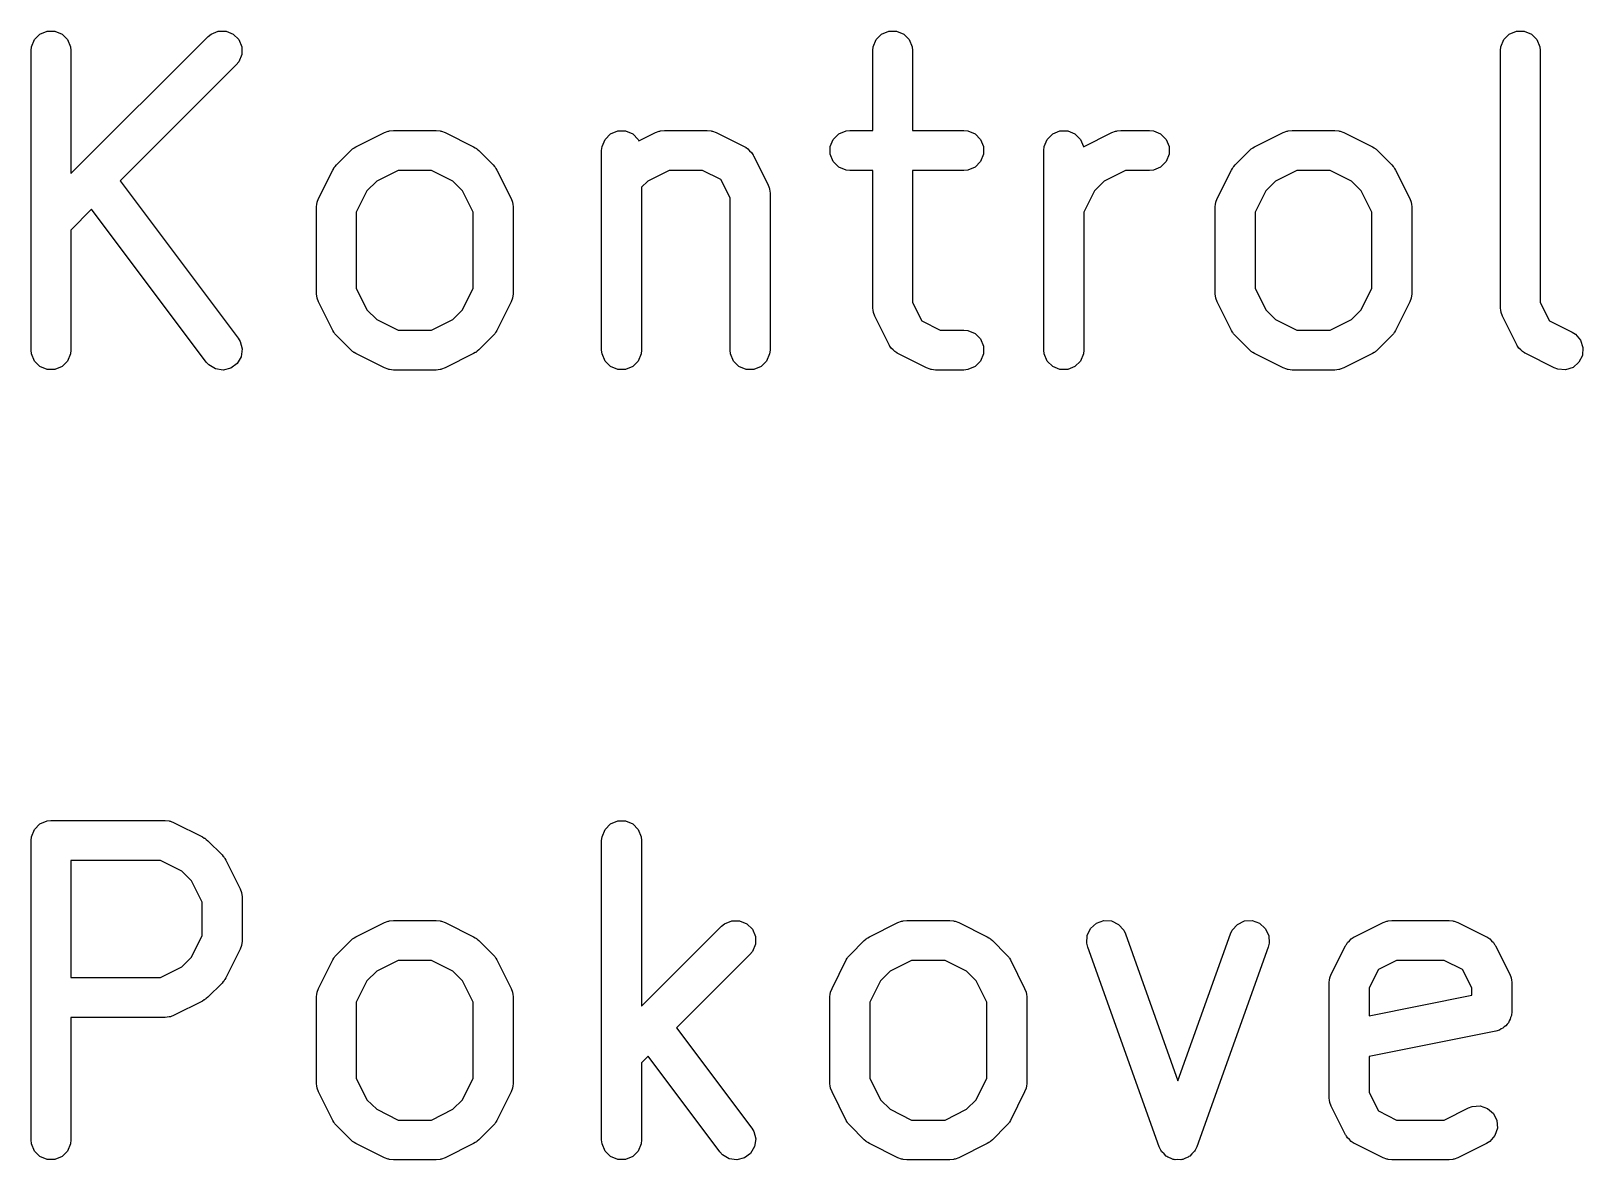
# Model space of a CAD drawing. Header units: inches. Extents: x -2.6 to 7.6, y 0.3 to 5.2.
# Drawn here: x 5.9762 to 6.2822, y 4.293 to 4.5157 of the extents above; entities that cross this region are included whole.
import ezdxf

# ---------------------------------------------------------------- set-up
doc = ezdxf.new("R2010")
doc.units = ezdxf.units.IN
doc.header["$MEASUREMENT"] = 0
doc.layers.add('BLACK', color=250, linetype='CONTINUOUS')

msp = doc.modelspace()

# ---------------------------------------------------------------- linework, layer by layer
at = {"layer": 'BLACK', "linetype": 'CONTINUOUS'}
for p, q in [((5.97798, 4.51508), (5.9794, 4.51567)), ((5.9794, 4.51567), (5.98093, 4.51567)), ((5.98093, 4.51567), (5.98235, 4.51508)), ((6.01172, 4.51508), (6.01314, 4.51567)), ((6.01314, 4.51567), (6.01468, 4.51567)), ((6.01468, 4.51567), (6.0161, 4.51508)), ((6.14389, 4.51508), (6.14531, 4.51567)), ((6.14531, 4.51567), (6.14685, 4.51567)), ((6.14685, 4.51567), (6.14827, 4.51508)), ((6.26763, 4.51508), (6.26905, 4.51567)), ((6.26905, 4.51567), (6.27058, 4.51567)), ((6.27058, 4.51567), (6.272, 4.51508)), ((5.97623, 4.51181), (5.9763, 4.51258)), ((5.9763, 4.51258), (5.97689, 4.514)), ((5.97689, 4.514), (5.97798, 4.51508)), ((5.98235, 4.51508), (5.98344, 4.514)), ((5.98344, 4.514), (5.98402, 4.51258)), ((5.98402, 4.51258), (5.9841, 4.51181)), ((5.9841, 4.48757), (6.01112, 4.51459)), ((6.01112, 4.51459), (6.01172, 4.51508)), ((6.0161, 4.51508), (6.01718, 4.514)), ((6.01718, 4.514), (6.01777, 4.51258)), ((6.01777, 4.51258), (6.01777, 4.51104)), ((6.14214, 4.51181), (6.14222, 4.51258)), ((6.14222, 4.51258), (6.14281, 4.514)), ((6.14281, 4.514), (6.14389, 4.51508)), ((6.14827, 4.51508), (6.14935, 4.514)), ((6.14935, 4.514), (6.14994, 4.51258)), ((6.14994, 4.51258), (6.15002, 4.51181)), ((6.26588, 4.51181), (6.26595, 4.51258)), ((6.26595, 4.51258), (6.26654, 4.514)), ((6.26654, 4.514), (6.26763, 4.51508)), ((6.272, 4.51508), (6.27309, 4.514)), ((6.27309, 4.514), (6.27368, 4.51258)), ((6.27368, 4.51258), (6.27375, 4.51181)), ((5.97623, 4.45275), (5.97623, 4.51181)), ((5.9841, 4.51181), (5.9841, 4.48757)), ((6.01718, 4.50962), (6.01669, 4.50903)), ((6.01777, 4.51104), (6.01718, 4.50962)), ((6.14214, 4.49606), (6.14214, 4.51181)), ((6.15002, 4.51181), (6.15002, 4.49606)), ((6.26588, 4.46119), (6.26588, 4.51181)), ((6.27375, 4.51181), (6.27375, 4.46212)), ((6.01669, 4.50903), (5.9938, 4.48613)), ((6.04027, 4.49283), (6.04589, 4.49565)), ((6.04589, 4.49565), (6.04661, 4.49592)), ((6.04661, 4.49592), (6.04676, 4.49593)), ((6.04676, 4.49593), (6.04689, 4.49599)), ((6.04689, 4.49599), (6.04765, 4.49606)), ((6.04765, 4.49606), (6.05609, 4.49606)), ((6.05609, 4.49606), (6.05686, 4.49599)), ((6.05686, 4.49599), (6.05699, 4.49593)), ((6.05699, 4.49593), (6.05713, 4.49592)), ((6.05713, 4.49592), (6.05785, 4.49565)), ((6.05785, 4.49565), (6.06348, 4.49283)), ((6.08879, 4.49289), (6.08938, 4.49431)), ((6.08938, 4.49431), (6.09046, 4.4954)), ((6.09046, 4.4954), (6.09188, 4.49599)), ((6.09188, 4.49599), (6.09342, 4.49599)), ((6.09342, 4.49599), (6.09484, 4.4954)), ((6.09484, 4.4954), (6.09592, 4.49431)), ((6.09592, 4.49431), (6.09605, 4.49401)), ((6.09605, 4.49401), (6.09932, 4.49565)), ((6.09932, 4.49565), (6.10005, 4.49592)), ((6.10005, 4.49592), (6.10019, 4.49593)), ((6.10019, 4.49593), (6.10032, 4.49599)), ((6.10032, 4.49599), (6.10109, 4.49606)), ((6.10109, 4.49606), (6.10952, 4.49606)), ((6.10952, 4.49606), (6.11029, 4.49599)), ((6.11029, 4.49599), (6.11042, 4.49593)), ((6.11042, 4.49593), (6.11056, 4.49592)), ((6.11056, 4.49592), (6.11128, 4.49565)), ((6.11128, 4.49565), (6.11691, 4.49283)), ((6.13378, 4.49289), (6.13437, 4.49431)), ((6.13437, 4.49431), (6.13546, 4.4954)), ((6.13546, 4.4954), (6.13688, 4.49599)), ((6.13688, 4.49599), (6.13764, 4.49606)), ((6.13764, 4.49606), (6.14214, 4.49606)), ((6.15002, 4.49606), (6.16014, 4.49606)), ((6.16014, 4.49606), (6.16091, 4.49599)), ((6.16091, 4.49599), (6.16233, 4.4954)), ((6.16233, 4.4954), (6.16341, 4.49431)), ((6.16341, 4.49431), (6.164, 4.49289)), ((6.17596, 4.49289), (6.17655, 4.49431)), ((6.17655, 4.49431), (6.17764, 4.4954)), ((6.17764, 4.4954), (6.17906, 4.49599)), ((6.17906, 4.49599), (6.18059, 4.49599)), ((6.18059, 4.49599), (6.18201, 4.4954)), ((6.18201, 4.4954), (6.1831, 4.49431)), ((6.1831, 4.49431), (6.18369, 4.49289)), ((6.18369, 4.49284), (6.18931, 4.49565)), ((6.18931, 4.49565), (6.19003, 4.49592)), ((6.19003, 4.49592), (6.19018, 4.49593)), ((6.19018, 4.49593), (6.19031, 4.49599)), ((6.19031, 4.49599), (6.19107, 4.49606)), ((6.19107, 4.49606), (6.1967, 4.49606)), ((6.1967, 4.49606), (6.19747, 4.49599)), ((6.19747, 4.49599), (6.19889, 4.4954)), ((6.19889, 4.4954), (6.19997, 4.49431)), ((6.19997, 4.49431), (6.20056, 4.49289)), ((6.21744, 4.49283), (6.22306, 4.49565)), ((6.22306, 4.49565), (6.22378, 4.49592)), ((6.22378, 4.49592), (6.22392, 4.49593)), ((6.22392, 4.49593), (6.22405, 4.49599)), ((6.22405, 4.49599), (6.22482, 4.49606)), ((6.22482, 4.49606), (6.23326, 4.49606)), ((6.23326, 4.49606), (6.23402, 4.49599)), ((6.23402, 4.49599), (6.23416, 4.49593)), ((6.23416, 4.49593), (6.2343, 4.49592)), ((6.2343, 4.49592), (6.23502, 4.49565)), ((6.23502, 4.49565), (6.24064, 4.49283)), ((6.03643, 4.48928), (6.03925, 4.4921)), ((6.03925, 4.4921), (6.03955, 4.49234)), ((6.03955, 4.49234), (6.03962, 4.49242)), ((6.03962, 4.49242), (6.03973, 4.4925)), ((6.03973, 4.4925), (6.03984, 4.49259)), ((6.03984, 4.49259), (6.03994, 4.49263)), ((6.03994, 4.49263), (6.04027, 4.49283)), ((6.06348, 4.49283), (6.06381, 4.49263)), ((6.06381, 4.49263), (6.0639, 4.49259)), ((6.0639, 4.49259), (6.06401, 4.4925)), ((6.06401, 4.4925), (6.06413, 4.49242)), ((6.06413, 4.49242), (6.0642, 4.49234)), ((6.0642, 4.49234), (6.0645, 4.4921)), ((6.0645, 4.4921), (6.06731, 4.48928)), ((6.08871, 4.49212), (6.08879, 4.49289)), ((6.08871, 4.45275), (6.08871, 4.49212)), ((6.11691, 4.49283), (6.11704, 4.49275)), ((6.11704, 4.49275), (6.1171, 4.49273)), ((6.1171, 4.49273), (6.11717, 4.49267)), ((6.11717, 4.49267), (6.11756, 4.49242)), ((6.11756, 4.49242), (6.11788, 4.49205)), ((6.11788, 4.49205), (6.11826, 4.49173)), ((6.11826, 4.49173), (6.1185, 4.49134)), ((6.1185, 4.49134), (6.11857, 4.49126)), ((6.11857, 4.49126), (6.11859, 4.4912)), ((6.11859, 4.4912), (6.11867, 4.49107)), ((6.11867, 4.49107), (6.12148, 4.48545)), ((6.13378, 4.49136), (6.13378, 4.49289)), ((6.13437, 4.48994), (6.13378, 4.49136)), ((6.164, 4.49136), (6.16341, 4.48994)), ((6.164, 4.49289), (6.164, 4.49136)), ((6.17589, 4.49212), (6.17596, 4.49289)), ((6.17589, 4.45275), (6.17589, 4.49212)), ((6.18369, 4.49289), (6.18369, 4.49284)), ((6.20056, 4.49136), (6.19997, 4.48994)), ((6.20056, 4.49289), (6.20056, 4.49136)), ((6.2136, 4.48928), (6.21641, 4.4921)), ((6.21641, 4.4921), (6.21671, 4.49234)), ((6.21671, 4.49234), (6.21678, 4.49242)), ((6.21678, 4.49242), (6.2169, 4.4925)), ((6.2169, 4.4925), (6.21701, 4.49259)), ((6.21701, 4.49259), (6.2171, 4.49263)), ((6.2171, 4.49263), (6.21744, 4.49283)), ((6.24064, 4.49283), (6.24097, 4.49263)), ((6.24097, 4.49263), (6.24107, 4.49259)), ((6.24107, 4.49259), (6.24118, 4.4925)), ((6.24118, 4.4925), (6.24129, 4.49242)), ((6.24129, 4.49242), (6.24136, 4.49234)), ((6.24136, 4.49234), (6.24166, 4.4921)), ((6.24166, 4.4921), (6.24448, 4.48928)), ((6.03288, 4.48264), (6.0357, 4.48826)), ((6.0357, 4.48826), (6.0359, 4.48859)), ((6.0359, 4.48859), (6.03594, 4.48869)), ((6.03594, 4.48869), (6.03603, 4.4888)), ((6.03603, 4.4888), (6.03611, 4.48891)), ((6.03611, 4.48891), (6.03619, 4.48898)), ((6.03619, 4.48898), (6.03643, 4.48928)), ((6.04858, 4.48819), (6.04436, 4.48608)), ((6.05516, 4.48819), (6.04858, 4.48819)), ((6.05938, 4.48608), (6.05516, 4.48819)), ((6.06731, 4.48928), (6.06756, 4.48898)), ((6.06756, 4.48898), (6.06764, 4.48891)), ((6.06764, 4.48891), (6.06771, 4.4888)), ((6.06771, 4.4888), (6.0678, 4.48869)), ((6.0678, 4.48869), (6.06784, 4.48859)), ((6.06784, 4.48859), (6.06805, 4.48826)), ((6.06805, 4.48826), (6.07086, 4.48264)), ((6.10201, 4.48819), (6.09779, 4.48608)), ((6.10859, 4.48819), (6.10201, 4.48819)), ((6.11221, 4.48638), (6.10859, 4.48819)), ((6.13546, 4.48885), (6.13437, 4.48994)), ((6.13688, 4.48826), (6.13546, 4.48885)), ((6.13764, 4.48819), (6.13688, 4.48826)), ((6.14214, 4.48819), (6.13764, 4.48819)), ((6.14214, 4.46119), (6.14214, 4.48819)), ((6.16014, 4.48819), (6.15002, 4.48819)), ((6.15002, 4.48819), (6.15002, 4.46212)), ((6.16091, 4.48826), (6.16014, 4.48819)), ((6.16233, 4.48885), (6.16091, 4.48826)), ((6.16341, 4.48994), (6.16233, 4.48885)), ((6.192, 4.48819), (6.18778, 4.48608)), ((6.1967, 4.48819), (6.192, 4.48819)), ((6.19747, 4.48826), (6.1967, 4.48819)), ((6.19889, 4.48885), (6.19747, 4.48826)), ((6.19997, 4.48994), (6.19889, 4.48885)), ((6.21005, 4.48264), (6.21286, 4.48826)), ((6.21286, 4.48826), (6.21307, 4.48859)), ((6.21307, 4.48859), (6.21311, 4.48869)), ((6.21311, 4.48869), (6.2132, 4.4888)), ((6.2132, 4.4888), (6.21327, 4.48891)), ((6.21327, 4.48891), (6.21335, 4.48898)), ((6.21335, 4.48898), (6.2136, 4.48928)), ((6.22575, 4.48819), (6.22153, 4.48608)), ((6.23233, 4.48819), (6.22575, 4.48819)), ((6.23655, 4.48608), (6.23233, 4.48819)), ((6.24448, 4.48928), (6.24472, 4.48898)), ((6.24472, 4.48898), (6.2448, 4.48891)), ((6.2448, 4.48891), (6.24488, 4.4888)), ((6.24488, 4.4888), (6.24497, 4.48869)), ((6.24497, 4.48869), (6.24501, 4.48859)), ((6.24501, 4.48859), (6.24521, 4.48826)), ((6.24521, 4.48826), (6.24803, 4.48264)), ((5.9938, 4.48613), (6.01706, 4.45512)), ((6.04436, 4.48608), (6.04245, 4.48417)), ((6.06129, 4.48417), (6.05938, 4.48608)), ((6.09779, 4.48608), (6.09659, 4.48487)), ((6.11402, 4.48276), (6.11221, 4.48638)), ((6.12148, 4.48545), (6.12176, 4.48473)), ((6.18778, 4.48608), (6.18587, 4.48417)), ((6.22153, 4.48608), (6.21962, 4.48417)), ((6.23846, 4.48417), (6.23655, 4.48608)), ((6.0326, 4.48178), (6.03261, 4.48192)), ((6.03261, 4.48192), (6.03288, 4.48264)), ((6.04245, 4.48417), (6.04034, 4.47995)), ((6.0634, 4.47995), (6.06129, 4.48417)), ((6.07086, 4.48264), (6.07114, 4.48192)), ((6.07114, 4.48192), (6.07115, 4.48178)), ((6.09659, 4.48487), (6.09659, 4.45275)), ((6.11402, 4.45275), (6.11402, 4.48276)), ((6.12176, 4.48473), (6.12177, 4.48459)), ((6.12177, 4.48459), (6.12182, 4.48446)), ((6.12182, 4.48446), (6.1219, 4.48369)), ((6.1219, 4.48369), (6.1219, 4.45275)), ((6.18587, 4.48417), (6.18376, 4.47995)), ((6.20976, 4.48178), (6.20977, 4.48192)), ((6.20977, 4.48192), (6.21005, 4.48264)), ((6.21962, 4.48417), (6.21751, 4.47995)), ((6.24057, 4.47995), (6.23846, 4.48417)), ((6.24803, 4.48264), (6.2483, 4.48192)), ((6.2483, 4.48192), (6.24831, 4.48178)), ((5.98817, 4.48051), (5.9841, 4.47643)), ((6.01076, 4.45039), (5.98817, 4.48051)), ((6.03247, 4.48088), (6.03254, 4.48164)), ((6.03247, 4.464), (6.03247, 4.48088)), ((6.03254, 4.48164), (6.0326, 4.48178)), ((6.04034, 4.47995), (6.04034, 4.46493)), ((6.0634, 4.46493), (6.0634, 4.47995)), ((6.07115, 4.48178), (6.0712, 4.48164)), ((6.0712, 4.48164), (6.07128, 4.48088)), ((6.07128, 4.48088), (6.07128, 4.464)), ((6.18376, 4.47995), (6.18376, 4.45275)), ((6.20963, 4.48088), (6.20971, 4.48164)), ((6.20963, 4.464), (6.20963, 4.48088)), ((6.20971, 4.48164), (6.20976, 4.48178)), ((6.21751, 4.47995), (6.21751, 4.46493)), ((6.24057, 4.46493), (6.24057, 4.47995)), ((6.24831, 4.48178), (6.24837, 4.48164)), ((6.24837, 4.48164), (6.24844, 4.48088)), ((6.24844, 4.48088), (6.24844, 4.464)), ((5.9841, 4.47643), (5.9841, 4.45275)), ((6.03254, 4.46324), (6.03247, 4.464)), ((6.04034, 4.46493), (6.04245, 4.46071)), ((6.06129, 4.46071), (6.0634, 4.46493)), ((6.07128, 4.464), (6.0712, 4.46324)), ((6.20971, 4.46324), (6.20963, 4.464)), ((6.21751, 4.46493), (6.21962, 4.46071)), ((6.23846, 4.46071), (6.24057, 4.46493)), ((6.24844, 4.464), (6.24837, 4.46324)), ((6.0326, 4.4631), (6.03254, 4.46324)), ((6.03261, 4.46296), (6.0326, 4.4631)), ((6.03288, 4.46224), (6.03261, 4.46296)), ((6.0357, 4.45662), (6.03288, 4.46224)), ((6.04245, 4.46071), (6.04436, 4.4588)), ((6.05938, 4.4588), (6.06129, 4.46071)), ((6.07086, 4.46224), (6.06805, 4.45662)), ((6.07114, 4.46296), (6.07086, 4.46224)), ((6.07115, 4.4631), (6.07114, 4.46296)), ((6.0712, 4.46324), (6.07115, 4.4631)), ((6.14222, 4.46042), (6.14214, 4.46119)), ((6.15002, 4.46212), (6.15183, 4.4585)), ((6.20976, 4.4631), (6.20971, 4.46324)), ((6.20977, 4.46296), (6.20976, 4.4631)), ((6.21005, 4.46224), (6.20977, 4.46296)), ((6.21286, 4.45662), (6.21005, 4.46224)), ((6.21962, 4.46071), (6.22153, 4.4588)), ((6.23655, 4.4588), (6.23846, 4.46071)), ((6.24803, 4.46224), (6.24521, 4.45662)), ((6.2483, 4.46296), (6.24803, 4.46224)), ((6.24831, 4.4631), (6.2483, 4.46296)), ((6.24837, 4.46324), (6.24831, 4.4631)), ((6.26595, 4.46042), (6.26588, 4.46119)), ((6.27375, 4.46212), (6.27556, 4.4585)), ((6.04436, 4.4588), (6.04858, 4.45669)), ((6.05516, 4.45669), (6.05938, 4.4588)), ((6.14227, 4.46029), (6.14222, 4.46042)), ((6.14228, 4.46015), (6.14227, 4.46029)), ((6.14256, 4.45943), (6.14228, 4.46015)), ((6.14537, 4.45381), (6.14256, 4.45943)), ((6.15183, 4.4585), (6.15545, 4.45669)), ((6.22153, 4.4588), (6.22575, 4.45669)), ((6.23233, 4.45669), (6.23655, 4.4588)), ((6.26601, 4.46029), (6.26595, 4.46042)), ((6.26602, 4.46015), (6.26601, 4.46029)), ((6.26629, 4.45943), (6.26602, 4.46015)), ((6.26911, 4.45381), (6.26629, 4.45943)), ((6.27556, 4.4585), (6.28001, 4.45628)), ((6.01706, 4.45512), (6.01746, 4.45446)), ((6.01746, 4.45446), (6.01784, 4.45297)), ((6.0359, 4.45629), (6.0357, 4.45662)), ((6.03594, 4.45619), (6.0359, 4.45629)), ((6.03603, 4.45608), (6.03594, 4.45619)), ((6.03611, 4.45597), (6.03603, 4.45608)), ((6.03619, 4.4559), (6.03611, 4.45597)), ((6.03643, 4.4556), (6.03619, 4.4559)), ((6.03925, 4.45278), (6.03643, 4.4556)), ((6.04858, 4.45669), (6.05516, 4.45669)), ((6.06731, 4.4556), (6.0645, 4.45278)), ((6.06756, 4.4559), (6.06731, 4.4556)), ((6.06764, 4.45597), (6.06756, 4.4559)), ((6.06771, 4.45608), (6.06764, 4.45597)), ((6.0678, 4.45619), (6.06771, 4.45608)), ((6.06784, 4.45629), (6.0678, 4.45619)), ((6.06805, 4.45662), (6.06784, 4.45629)), ((6.15545, 4.45669), (6.16014, 4.45669)), ((6.16014, 4.45669), (6.16091, 4.45662)), ((6.16091, 4.45662), (6.16233, 4.45603)), ((6.16233, 4.45603), (6.16341, 4.45494)), ((6.16341, 4.45494), (6.164, 4.45352)), ((6.21307, 4.45629), (6.21286, 4.45662)), ((6.21311, 4.45619), (6.21307, 4.45629)), ((6.2132, 4.45608), (6.21311, 4.45619)), ((6.21327, 4.45597), (6.2132, 4.45608)), ((6.21335, 4.4559), (6.21327, 4.45597)), ((6.2136, 4.4556), (6.21335, 4.4559)), ((6.21641, 4.45278), (6.2136, 4.4556)), ((6.22575, 4.45669), (6.23233, 4.45669)), ((6.24448, 4.4556), (6.24166, 4.45278)), ((6.24472, 4.4559), (6.24448, 4.4556)), ((6.2448, 4.45597), (6.24472, 4.4559)), ((6.24488, 4.45608), (6.2448, 4.45597)), ((6.24497, 4.45619), (6.24488, 4.45608)), ((6.24501, 4.45629), (6.24497, 4.45619)), ((6.24521, 4.45662), (6.24501, 4.45629)), ((6.28001, 4.45628), (6.28066, 4.45587)), ((6.28066, 4.45587), (6.28167, 4.4547)), ((6.28167, 4.4547), (6.28216, 4.45325)), ((5.9763, 4.45199), (5.97623, 4.45275)), ((5.97689, 4.45057), (5.9763, 4.45199)), ((5.98402, 4.45199), (5.98344, 4.45057)), ((5.9841, 4.45275), (5.98402, 4.45199)), ((6.01762, 4.45145), (6.01684, 4.45013)), ((6.01784, 4.45297), (6.01762, 4.45145)), ((6.03955, 4.45254), (6.03925, 4.45278)), ((6.03962, 4.45246), (6.03955, 4.45254)), ((6.03973, 4.45238), (6.03962, 4.45246)), ((6.03984, 4.45229), (6.03973, 4.45238)), ((6.03994, 4.45225), (6.03984, 4.45229)), ((6.04027, 4.45205), (6.03994, 4.45225)), ((6.04589, 4.44923), (6.04027, 4.45205)), ((6.06348, 4.45205), (6.05785, 4.44923)), ((6.06381, 4.45225), (6.06348, 4.45205)), ((6.0639, 4.45229), (6.06381, 4.45225)), ((6.06401, 4.45238), (6.0639, 4.45229)), ((6.06413, 4.45246), (6.06401, 4.45238)), ((6.0642, 4.45254), (6.06413, 4.45246)), ((6.0645, 4.45278), (6.0642, 4.45254)), ((6.08879, 4.45199), (6.08871, 4.45275)), ((6.08938, 4.45057), (6.08879, 4.45199)), ((6.09651, 4.45199), (6.09592, 4.45057)), ((6.09659, 4.45275), (6.09651, 4.45199)), ((6.1141, 4.45199), (6.11402, 4.45275)), ((6.11468, 4.45057), (6.1141, 4.45199)), ((6.12182, 4.45199), (6.12123, 4.45057)), ((6.1219, 4.45275), (6.12182, 4.45199)), ((6.14545, 4.45368), (6.14537, 4.45381)), ((6.14547, 4.45362), (6.14545, 4.45368)), ((6.14554, 4.45354), (6.14547, 4.45362)), ((6.14578, 4.45315), (6.14554, 4.45354)), ((6.14615, 4.45283), (6.14578, 4.45315)), ((6.14648, 4.45246), (6.14615, 4.45283)), ((6.14687, 4.45221), (6.14648, 4.45246)), ((6.14694, 4.45215), (6.14687, 4.45221)), ((6.147, 4.45213), (6.14694, 4.45215)), ((6.14713, 4.45205), (6.147, 4.45213)), ((6.15276, 4.44923), (6.14713, 4.45205)), ((6.164, 4.45199), (6.16341, 4.45057)), ((6.164, 4.45352), (6.164, 4.45199)), ((6.17596, 4.45199), (6.17589, 4.45275)), ((6.17655, 4.45057), (6.17596, 4.45199)), ((6.18369, 4.45199), (6.1831, 4.45057)), ((6.18376, 4.45275), (6.18369, 4.45199)), ((6.21671, 4.45254), (6.21641, 4.45278)), ((6.21678, 4.45246), (6.21671, 4.45254)), ((6.2169, 4.45238), (6.21678, 4.45246)), ((6.21701, 4.45229), (6.2169, 4.45238)), ((6.2171, 4.45225), (6.21701, 4.45229)), ((6.21744, 4.45205), (6.2171, 4.45225)), ((6.22306, 4.44923), (6.21744, 4.45205)), ((6.24064, 4.45205), (6.23502, 4.44923)), ((6.24097, 4.45225), (6.24064, 4.45205)), ((6.24107, 4.45229), (6.24097, 4.45225)), ((6.24118, 4.45238), (6.24107, 4.45229)), ((6.24129, 4.45246), (6.24118, 4.45238)), ((6.24136, 4.45254), (6.24129, 4.45246)), ((6.24166, 4.45278), (6.24136, 4.45254)), ((6.26919, 4.45368), (6.26911, 4.45381)), ((6.26921, 4.45362), (6.26919, 4.45368)), ((6.26927, 4.45354), (6.26921, 4.45362)), ((6.26952, 4.45315), (6.26927, 4.45354)), ((6.26989, 4.45283), (6.26952, 4.45315)), ((6.27021, 4.45246), (6.26989, 4.45283)), ((6.2706, 4.45221), (6.27021, 4.45246)), ((6.27068, 4.45215), (6.2706, 4.45221)), ((6.27074, 4.45213), (6.27068, 4.45215)), ((6.27087, 4.45205), (6.27074, 4.45213)), ((6.27649, 4.44923), (6.27087, 4.45205)), ((6.28205, 4.45171), (6.28136, 4.45034)), ((6.28216, 4.45325), (6.28205, 4.45171)), ((5.97798, 4.44948), (5.97689, 4.45057)), ((5.9794, 4.44889), (5.97798, 4.44948)), ((5.98093, 4.44889), (5.9794, 4.44889)), ((5.98235, 4.44948), (5.98093, 4.44889)), ((5.98344, 4.45057), (5.98235, 4.44948)), ((6.01128, 4.44982), (6.01076, 4.45039)), ((6.0126, 4.44904), (6.01128, 4.44982)), ((6.01412, 4.44882), (6.0126, 4.44904)), ((6.01561, 4.4492), (6.01412, 4.44882)), ((6.01684, 4.45013), (6.01561, 4.4492)), ((6.04661, 4.44896), (6.04589, 4.44923)), ((6.04676, 4.44895), (6.04661, 4.44896)), ((6.04689, 4.44889), (6.04676, 4.44895)), ((6.04765, 4.44882), (6.04689, 4.44889)), ((6.05609, 4.44882), (6.04765, 4.44882)), ((6.05686, 4.44889), (6.05609, 4.44882)), ((6.05699, 4.44895), (6.05686, 4.44889)), ((6.05713, 4.44896), (6.05699, 4.44895)), ((6.05785, 4.44923), (6.05713, 4.44896)), ((6.09046, 4.44948), (6.08938, 4.45057)), ((6.09188, 4.44889), (6.09046, 4.44948)), ((6.09342, 4.44889), (6.09188, 4.44889)), ((6.09484, 4.44948), (6.09342, 4.44889)), ((6.09592, 4.45057), (6.09484, 4.44948)), ((6.11577, 4.44948), (6.11468, 4.45057)), ((6.11719, 4.44889), (6.11577, 4.44948)), ((6.11873, 4.44889), (6.11719, 4.44889)), ((6.12015, 4.44948), (6.11873, 4.44889)), ((6.12123, 4.45057), (6.12015, 4.44948)), ((6.15348, 4.44896), (6.15276, 4.44923)), ((6.15362, 4.44895), (6.15348, 4.44896)), ((6.15375, 4.44889), (6.15362, 4.44895)), ((6.15452, 4.44882), (6.15375, 4.44889)), ((6.16014, 4.44882), (6.15452, 4.44882)), ((6.16091, 4.44889), (6.16014, 4.44882)), ((6.16233, 4.44948), (6.16091, 4.44889)), ((6.16341, 4.45057), (6.16233, 4.44948)), ((6.17764, 4.44948), (6.17655, 4.45057)), ((6.17906, 4.44889), (6.17764, 4.44948)), ((6.18059, 4.44889), (6.17906, 4.44889)), ((6.18201, 4.44948), (6.18059, 4.44889)), ((6.1831, 4.45057), (6.18201, 4.44948)), ((6.22378, 4.44896), (6.22306, 4.44923)), ((6.22392, 4.44895), (6.22378, 4.44896)), ((6.22405, 4.44889), (6.22392, 4.44895)), ((6.22482, 4.44882), (6.22405, 4.44889)), ((6.23326, 4.44882), (6.22482, 4.44882)), ((6.23402, 4.44889), (6.23326, 4.44882)), ((6.23416, 4.44895), (6.23402, 4.44889)), ((6.2343, 4.44896), (6.23416, 4.44895)), ((6.23502, 4.44923), (6.2343, 4.44896)), ((6.27721, 4.44896), (6.27649, 4.44923)), ((6.27874, 4.44885), (6.27721, 4.44896)), ((6.2802, 4.44933), (6.27874, 4.44885)), ((6.28136, 4.45034), (6.2802, 4.44933)), ((5.97798, 4.3593), (5.9794, 4.35988)), ((5.9794, 4.35988), (5.98016, 4.35996)), ((5.98016, 4.35996), (6.00266, 4.35996)), ((6.00266, 4.35996), (6.00343, 4.35988)), ((6.00343, 4.35988), (6.00356, 4.35983)), ((6.00356, 4.35983), (6.0037, 4.35982)), ((6.0037, 4.35982), (6.00442, 4.35954)), ((6.00442, 4.35954), (6.01005, 4.35673)), ((6.09046, 4.3593), (6.09188, 4.35988)), ((6.09188, 4.35988), (6.09342, 4.35988)), ((6.09342, 4.35988), (6.09484, 4.3593)), ((5.97623, 4.35602), (5.9763, 4.35679)), ((5.9763, 4.35679), (5.97689, 4.35821)), ((5.97689, 4.35821), (5.97798, 4.3593)), ((6.01005, 4.35673), (6.01038, 4.35652)), ((6.01038, 4.35652), (6.01047, 4.35648)), ((6.01047, 4.35648), (6.01058, 4.3564)), ((6.08871, 4.35602), (6.08879, 4.35679)), ((6.08879, 4.35679), (6.08938, 4.35821)), ((6.08938, 4.35821), (6.09046, 4.3593)), ((6.09484, 4.3593), (6.09592, 4.35821)), ((6.09592, 4.35821), (6.09651, 4.35679)), ((6.09651, 4.35679), (6.09659, 4.35602)), ((5.97623, 4.29697), (5.97623, 4.35602)), ((6.01058, 4.3564), (6.0107, 4.35632)), ((6.0107, 4.35632), (6.01077, 4.35624)), ((6.01077, 4.35624), (6.01107, 4.35599)), ((6.01107, 4.35599), (6.01388, 4.35318)), ((6.08871, 4.29697), (6.08871, 4.35602)), ((6.09659, 4.35602), (6.09659, 4.32335)), ((6.00173, 4.35209), (5.9841, 4.35209)), ((5.9841, 4.35209), (5.9841, 4.32903)), ((6.00595, 4.34997), (6.00173, 4.35209)), ((6.01388, 4.35318), (6.01413, 4.35288)), ((6.01413, 4.35288), (6.01421, 4.35281)), ((6.01421, 4.35281), (6.01428, 4.35269)), ((6.01428, 4.35269), (6.01437, 4.35259)), ((6.01437, 4.35259), (6.01441, 4.35249)), ((6.01441, 4.35249), (6.01462, 4.35216)), ((6.01462, 4.35216), (6.01743, 4.34653)), ((6.00786, 4.34807), (6.00595, 4.34997)), ((6.00997, 4.34384), (6.00786, 4.34807)), ((6.01743, 4.34653), (6.01771, 4.34581)), ((6.01771, 4.34581), (6.01772, 4.34567)), ((6.01772, 4.34567), (6.01777, 4.34554)), ((6.01777, 4.34554), (6.01785, 4.34477)), ((6.01785, 4.34477), (6.01785, 4.33634)), ((6.00997, 4.33727), (6.00997, 4.34384)), ((6.04027, 4.33705), (6.04589, 4.33986)), ((6.04589, 4.33986), (6.04661, 4.34013)), ((6.04661, 4.34013), (6.04676, 4.34014)), ((6.04676, 4.34014), (6.04689, 4.3402)), ((6.04689, 4.3402), (6.04765, 4.34027)), ((6.04765, 4.34027), (6.05609, 4.34027)), ((6.05609, 4.34027), (6.05686, 4.3402)), ((6.05686, 4.3402), (6.05699, 4.34014)), ((6.05699, 4.34014), (6.05713, 4.34013)), ((6.05713, 4.34013), (6.05785, 4.33986)), ((6.05785, 4.33986), (6.06348, 4.33705)), ((6.09659, 4.32335), (6.11236, 4.33912)), ((6.11236, 4.33912), (6.11296, 4.33961)), ((6.11296, 4.33961), (6.11438, 4.3402)), ((6.11438, 4.3402), (6.11591, 4.3402)), ((6.11591, 4.3402), (6.11733, 4.33961)), ((6.11733, 4.33961), (6.11842, 4.33852)), ((6.11842, 4.33852), (6.11901, 4.33711)), ((6.14151, 4.33705), (6.14713, 4.33986)), ((6.14713, 4.33986), (6.14785, 4.34013)), ((6.14785, 4.34013), (6.14799, 4.34014)), ((6.14799, 4.34014), (6.14812, 4.3402)), ((6.14812, 4.3402), (6.14889, 4.34027)), ((6.14889, 4.34027), (6.15733, 4.34027)), ((6.15733, 4.34027), (6.1581, 4.3402)), ((6.1581, 4.3402), (6.15823, 4.34014)), ((6.15823, 4.34014), (6.15837, 4.34013)), ((6.15837, 4.34013), (6.15909, 4.33986)), ((6.15909, 4.33986), (6.16471, 4.33705)), ((6.18444, 4.3373), (6.1851, 4.33868)), ((6.1851, 4.33868), (6.18624, 4.33972)), ((6.18624, 4.33972), (6.18769, 4.34023)), ((6.18769, 4.34023), (6.18922, 4.34016)), ((6.18922, 4.34016), (6.19061, 4.3395)), ((6.19061, 4.3395), (6.19164, 4.33836)), ((6.19164, 4.33836), (6.19197, 4.33766)), ((6.21268, 4.33766), (6.21301, 4.33836)), ((6.21301, 4.33836), (6.21404, 4.3395)), ((6.21404, 4.3395), (6.21542, 4.34016)), ((6.21542, 4.34016), (6.21696, 4.34023)), ((6.21696, 4.34023), (6.21841, 4.33972)), ((6.21841, 4.33972), (6.21954, 4.33868)), ((6.21954, 4.33868), (6.2202, 4.3373)), ((6.23712, 4.33705), (6.24274, 4.33986)), ((6.24274, 4.33986), (6.24347, 4.34013)), ((6.24347, 4.34013), (6.24361, 4.34014)), ((6.24361, 4.34014), (6.24374, 4.3402)), ((6.24374, 4.3402), (6.24451, 4.34027)), ((6.24451, 4.34027), (6.25575, 4.34027)), ((6.25575, 4.34027), (6.25652, 4.3402)), ((6.25652, 4.3402), (6.25665, 4.34014)), ((6.25665, 4.34014), (6.25679, 4.34013)), ((6.25679, 4.34013), (6.25751, 4.33986)), ((6.25751, 4.33986), (6.26314, 4.33705)), ((6.00786, 4.33305), (6.00997, 4.33727)), ((6.01771, 4.3353), (6.01743, 4.33458)), ((6.01772, 4.33544), (6.01771, 4.3353)), ((6.01777, 4.33557), (6.01772, 4.33544)), ((6.01785, 4.33634), (6.01777, 4.33557)), ((6.03643, 4.3335), (6.03925, 4.33631)), ((6.03925, 4.33631), (6.03955, 4.33656)), ((6.03955, 4.33656), (6.03962, 4.33664)), ((6.03962, 4.33664), (6.03973, 4.33671)), ((6.03973, 4.33671), (6.03984, 4.3368)), ((6.03984, 4.3368), (6.03994, 4.33684)), ((6.03994, 4.33684), (6.04027, 4.33705)), ((6.06348, 4.33705), (6.06381, 4.33684)), ((6.06381, 4.33684), (6.0639, 4.3368)), ((6.0639, 4.3368), (6.06401, 4.33671)), ((6.06401, 4.33671), (6.06413, 4.33664)), ((6.06413, 4.33664), (6.0642, 4.33656)), ((6.0642, 4.33656), (6.0645, 4.33631)), ((6.0645, 4.33631), (6.06731, 4.3335)), ((6.11901, 4.33557), (6.11842, 4.33415)), ((6.11901, 4.33711), (6.11901, 4.33557)), ((6.13767, 4.3335), (6.14048, 4.33631)), ((6.14048, 4.33631), (6.14079, 4.33656)), ((6.14079, 4.33656), (6.14085, 4.33664)), ((6.14085, 4.33664), (6.14097, 4.33671)), ((6.14097, 4.33671), (6.14108, 4.3368)), ((6.14108, 4.3368), (6.14118, 4.33684)), ((6.14118, 4.33684), (6.14151, 4.33705)), ((6.16471, 4.33705), (6.16504, 4.33684)), ((6.16504, 4.33684), (6.16514, 4.3368)), ((6.16514, 4.3368), (6.16525, 4.33671)), ((6.16525, 4.33671), (6.16537, 4.33664)), ((6.16537, 4.33664), (6.16543, 4.33656)), ((6.16543, 4.33656), (6.16574, 4.33631)), ((6.16574, 4.33631), (6.16855, 4.3335)), ((6.18437, 4.33576), (6.18444, 4.3373)), ((6.18455, 4.33501), (6.18437, 4.33576)), ((6.19197, 4.33766), (6.20232, 4.30867)), ((6.20232, 4.30867), (6.21268, 4.33766)), ((6.22028, 4.33576), (6.22009, 4.33501)), ((6.2202, 4.3373), (6.22028, 4.33576)), ((6.23255, 4.32966), (6.23536, 4.33529)), ((6.23536, 4.33529), (6.23544, 4.33541)), ((6.23544, 4.33541), (6.23546, 4.33548)), ((6.23546, 4.33548), (6.23553, 4.33555)), ((6.23553, 4.33555), (6.23577, 4.33594)), ((6.23577, 4.33594), (6.23614, 4.33626)), ((6.23614, 4.33626), (6.23647, 4.33664)), ((6.23647, 4.33664), (6.23686, 4.33688)), ((6.23686, 4.33688), (6.23693, 4.33695)), ((6.23693, 4.33695), (6.23699, 4.33697)), ((6.23699, 4.33697), (6.23712, 4.33705)), ((6.26314, 4.33705), (6.26327, 4.33697)), ((6.26327, 4.33697), (6.26333, 4.33695)), ((6.26333, 4.33695), (6.2634, 4.33688)), ((6.2634, 4.33688), (6.26379, 4.33664)), ((6.26379, 4.33664), (6.26412, 4.33626)), ((6.26412, 4.33626), (6.26449, 4.33594)), ((6.26449, 4.33594), (6.26473, 4.33555)), ((6.26473, 4.33555), (6.2648, 4.33548)), ((6.2648, 4.33548), (6.26482, 4.33541)), ((6.26482, 4.33541), (6.2649, 4.33529)), ((6.2649, 4.33529), (6.26771, 4.32966)), ((6.00595, 4.33114), (6.00786, 4.33305)), ((6.01743, 4.33458), (6.01462, 4.32895)), ((6.03288, 4.32685), (6.0357, 4.33247)), ((6.0357, 4.33247), (6.0359, 4.3328)), ((6.0359, 4.3328), (6.03594, 4.3329)), ((6.03594, 4.3329), (6.03603, 4.33301)), ((6.03603, 4.33301), (6.03611, 4.33313)), ((6.03611, 4.33313), (6.03619, 4.3332)), ((6.03619, 4.3332), (6.03643, 4.3335)), ((6.04858, 4.3324), (6.04436, 4.33029)), ((6.05516, 4.3324), (6.04858, 4.3324)), ((6.05938, 4.33029), (6.05516, 4.3324)), ((6.06731, 4.3335), (6.06756, 4.3332)), ((6.06756, 4.3332), (6.06764, 4.33313)), ((6.06764, 4.33313), (6.06771, 4.33301)), ((6.06771, 4.33301), (6.0678, 4.3329)), ((6.0678, 4.3329), (6.06784, 4.3328)), ((6.06784, 4.3328), (6.06805, 4.33247)), ((6.06805, 4.33247), (6.07086, 4.32685)), ((6.11793, 4.33355), (6.10347, 4.3191)), ((6.11842, 4.33415), (6.11793, 4.33355)), ((6.13412, 4.32685), (6.13693, 4.33247)), ((6.13693, 4.33247), (6.13714, 4.3328)), ((6.13714, 4.3328), (6.13718, 4.3329)), ((6.13718, 4.3329), (6.13727, 4.33301)), ((6.13727, 4.33301), (6.13735, 4.33313)), ((6.13735, 4.33313), (6.13742, 4.3332)), ((6.13742, 4.3332), (6.13767, 4.3335)), ((6.14982, 4.3324), (6.1456, 4.33029)), ((6.1564, 4.3324), (6.14982, 4.3324)), ((6.16062, 4.33029), (6.1564, 4.3324)), ((6.16855, 4.3335), (6.1688, 4.3332)), ((6.1688, 4.3332), (6.16888, 4.33313)), ((6.16888, 4.33313), (6.16895, 4.33301)), ((6.16895, 4.33301), (6.16904, 4.3329)), ((6.16904, 4.3329), (6.16908, 4.3328)), ((6.16908, 4.3328), (6.16929, 4.33247)), ((6.16929, 4.33247), (6.1721, 4.32685)), ((6.19862, 4.29564), (6.18455, 4.33501)), ((6.22009, 4.33501), (6.20603, 4.29564)), ((6.24543, 4.3324), (6.24182, 4.33059)), ((6.25482, 4.3324), (6.24543, 4.3324)), ((6.25844, 4.33059), (6.25482, 4.3324)), ((5.9841, 4.32903), (6.00173, 4.32903)), ((6.00173, 4.32903), (6.00595, 4.33114)), ((6.01462, 4.32895), (6.01441, 4.32862)), ((6.04436, 4.33029), (6.04245, 4.32838)), ((6.06129, 4.32838), (6.05938, 4.33029)), ((6.1456, 4.33029), (6.14369, 4.32838)), ((6.16253, 4.32838), (6.16062, 4.33029)), ((6.23226, 4.3288), (6.23227, 4.32894)), ((6.23227, 4.32894), (6.23255, 4.32966)), ((6.24182, 4.33059), (6.24001, 4.32697)), ((6.26025, 4.32697), (6.25844, 4.33059)), ((6.26771, 4.32966), (6.26799, 4.32894)), ((6.26799, 4.32894), (6.268, 4.3288)), ((6.01388, 4.32793), (6.01107, 4.32512)), ((6.01413, 4.32823), (6.01388, 4.32793)), ((6.01421, 4.3283), (6.01413, 4.32823)), ((6.01428, 4.32842), (6.01421, 4.3283)), ((6.01437, 4.32853), (6.01428, 4.32842)), ((6.01441, 4.32862), (6.01437, 4.32853)), ((6.03254, 4.32586), (6.0326, 4.32599)), ((6.0326, 4.32599), (6.03261, 4.32613)), ((6.03261, 4.32613), (6.03288, 4.32685)), ((6.04245, 4.32838), (6.04034, 4.32416)), ((6.0634, 4.32416), (6.06129, 4.32838)), ((6.07086, 4.32685), (6.07114, 4.32613)), ((6.07114, 4.32613), (6.07115, 4.32599)), ((6.07115, 4.32599), (6.0712, 4.32586)), ((6.13378, 4.32586), (6.13384, 4.32599)), ((6.13384, 4.32599), (6.13385, 4.32613)), ((6.13385, 4.32613), (6.13412, 4.32685)), ((6.14369, 4.32838), (6.14158, 4.32416)), ((6.16464, 4.32416), (6.16253, 4.32838)), ((6.1721, 4.32685), (6.17237, 4.32613)), ((6.17237, 4.32613), (6.17238, 4.32599)), ((6.17238, 4.32599), (6.17244, 4.32586)), ((6.23213, 4.3279), (6.23221, 4.32867)), ((6.23213, 4.3054), (6.23213, 4.3279)), ((6.23221, 4.32867), (6.23226, 4.3288)), ((6.24001, 4.32697), (6.24001, 4.32145)), ((6.26025, 4.3255), (6.26025, 4.32697)), ((6.268, 4.3288), (6.26805, 4.32867)), ((6.26805, 4.32867), (6.26813, 4.3279)), ((6.26813, 4.3279), (6.26813, 4.32228)), ((6.01005, 4.32438), (6.00442, 4.32157)), ((6.01038, 4.32459), (6.01005, 4.32438)), ((6.01047, 4.32463), (6.01038, 4.32459)), ((6.01058, 4.32472), (6.01047, 4.32463)), ((6.0107, 4.32479), (6.01058, 4.32472)), ((6.01077, 4.32487), (6.0107, 4.32479)), ((6.01107, 4.32512), (6.01077, 4.32487)), ((6.03247, 4.32509), (6.03254, 4.32586)), ((6.03247, 4.30822), (6.03247, 4.32509)), ((6.04034, 4.32416), (6.04034, 4.30915)), ((6.0634, 4.30915), (6.0634, 4.32416)), ((6.0712, 4.32586), (6.07128, 4.32509)), ((6.07128, 4.32509), (6.07128, 4.30822)), ((6.13371, 4.32509), (6.13378, 4.32586)), ((6.13371, 4.30822), (6.13371, 4.32509)), ((6.14158, 4.32416), (6.14158, 4.30915)), ((6.16464, 4.30915), (6.16464, 4.32416)), ((6.17244, 4.32586), (6.17251, 4.32509)), ((6.17251, 4.32509), (6.17251, 4.30822)), ((6.24001, 4.32145), (6.26025, 4.3255)), ((6.00266, 4.32115), (5.9841, 4.32115)), ((5.9841, 4.32115), (5.9841, 4.29697)), ((6.00343, 4.32123), (6.00266, 4.32115)), ((6.00356, 4.32128), (6.00343, 4.32123)), ((6.0037, 4.32129), (6.00356, 4.32128)), ((6.00442, 4.32157), (6.0037, 4.32129)), ((6.26719, 4.31982), (6.26698, 4.3195)), ((6.26746, 4.32009), (6.26719, 4.31982)), ((6.26761, 4.32045), (6.26746, 4.32009)), ((6.26783, 4.32077), (6.26761, 4.32045)), ((6.2679, 4.32115), (6.26783, 4.32077)), ((6.26805, 4.32151), (6.2679, 4.32115)), ((6.26813, 4.32228), (6.26805, 4.32151)), ((6.26813, 4.32228), (6.26813, 4.32228)), ((6.26813, 4.32228), (6.26813, 4.32228)), ((6.26813, 4.32228), (6.26813, 4.32228)), ((6.10347, 4.3191), (6.1183, 4.29933)), ((6.26496, 4.31842), (6.24001, 4.31342)), ((6.2657, 4.31864), (6.26496, 4.31842)), ((6.26496, 4.31842), (6.26496, 4.31842)), ((6.26496, 4.31842), (6.26496, 4.31842)), ((6.26496, 4.31842), (6.26496, 4.31842)), ((6.26602, 4.31886), (6.2657, 4.31864)), ((6.26638, 4.319), (6.26602, 4.31886)), ((6.26665, 4.31928), (6.26638, 4.319)), ((6.26698, 4.3195), (6.26665, 4.31928)), ((6.09785, 4.31347), (6.09659, 4.31221)), ((6.09659, 4.31221), (6.09659, 4.29697)), ((6.112, 4.29461), (6.09785, 4.31347)), ((6.24001, 4.31342), (6.24001, 4.30633)), ((6.03254, 4.30745), (6.03247, 4.30822)), ((6.04034, 4.30915), (6.04245, 4.30492)), ((6.06129, 4.30492), (6.0634, 4.30915)), ((6.07128, 4.30822), (6.0712, 4.30745)), ((6.13378, 4.30745), (6.13371, 4.30822)), ((6.14158, 4.30915), (6.14369, 4.30492)), ((6.16253, 4.30492), (6.16464, 4.30915)), ((6.17251, 4.30822), (6.17244, 4.30745)), ((6.0326, 4.30732), (6.03254, 4.30745)), ((6.03261, 4.30718), (6.0326, 4.30732)), ((6.03288, 4.30646), (6.03261, 4.30718)), ((6.0357, 4.30083), (6.03288, 4.30646)), ((6.04245, 4.30492), (6.04436, 4.30302)), ((6.05938, 4.30302), (6.06129, 4.30492)), ((6.07086, 4.30646), (6.06805, 4.30083)), ((6.07114, 4.30718), (6.07086, 4.30646)), ((6.07115, 4.30732), (6.07114, 4.30718)), ((6.0712, 4.30745), (6.07115, 4.30732)), ((6.13384, 4.30732), (6.13378, 4.30745)), ((6.13385, 4.30718), (6.13384, 4.30732)), ((6.13412, 4.30646), (6.13385, 4.30718)), ((6.13693, 4.30083), (6.13412, 4.30646)), ((6.14369, 4.30492), (6.1456, 4.30302)), ((6.16062, 4.30302), (6.16253, 4.30492)), ((6.1721, 4.30646), (6.16929, 4.30083)), ((6.17237, 4.30718), (6.1721, 4.30646)), ((6.17238, 4.30732), (6.17237, 4.30718)), ((6.17244, 4.30745), (6.17238, 4.30732)), ((6.23221, 4.30464), (6.23213, 4.3054)), ((6.23226, 4.30451), (6.23221, 4.30464)), ((6.23227, 4.30436), (6.23226, 4.30451)), ((6.24001, 4.30633), (6.24182, 4.30271)), ((6.04436, 4.30302), (6.04858, 4.3009)), ((6.05516, 4.3009), (6.05938, 4.30302)), ((6.1456, 4.30302), (6.14982, 4.3009)), ((6.1564, 4.3009), (6.16062, 4.30302)), ((6.23255, 4.30364), (6.23227, 4.30436)), ((6.23536, 4.29802), (6.23255, 4.30364)), ((6.24182, 4.30271), (6.24543, 4.3009)), ((6.25482, 4.3009), (6.25962, 4.3033)), ((6.25962, 4.3033), (6.26034, 4.30358)), ((6.26034, 4.30358), (6.26187, 4.30369)), ((6.26187, 4.30369), (6.26333, 4.3032)), ((6.26333, 4.3032), (6.26449, 4.30219)), ((6.26449, 4.30219), (6.26518, 4.30082)), ((6.0359, 4.3005), (6.0357, 4.30083)), ((6.03594, 4.3004), (6.0359, 4.3005)), ((6.03603, 4.3003), (6.03594, 4.3004)), ((6.03611, 4.30018), (6.03603, 4.3003)), ((6.03619, 4.30011), (6.03611, 4.30018)), ((6.03643, 4.29981), (6.03619, 4.30011)), ((6.03925, 4.297), (6.03643, 4.29981)), ((6.04858, 4.3009), (6.05516, 4.3009)), ((6.06731, 4.29981), (6.0645, 4.297)), ((6.06756, 4.30011), (6.06731, 4.29981)), ((6.06764, 4.30018), (6.06756, 4.30011)), ((6.06771, 4.3003), (6.06764, 4.30018)), ((6.0678, 4.3004), (6.06771, 4.3003)), ((6.06784, 4.3005), (6.0678, 4.3004)), ((6.06805, 4.30083), (6.06784, 4.3005)), ((6.1183, 4.29933), (6.1187, 4.29867)), ((6.1187, 4.29867), (6.11908, 4.29718)), ((6.13714, 4.3005), (6.13693, 4.30083)), ((6.13718, 4.3004), (6.13714, 4.3005)), ((6.13727, 4.3003), (6.13718, 4.3004)), ((6.13735, 4.30018), (6.13727, 4.3003)), ((6.13742, 4.30011), (6.13735, 4.30018)), ((6.13767, 4.29981), (6.13742, 4.30011)), ((6.14048, 4.297), (6.13767, 4.29981)), ((6.14982, 4.3009), (6.1564, 4.3009)), ((6.16855, 4.29981), (6.16574, 4.297)), ((6.1688, 4.30011), (6.16855, 4.29981)), ((6.16888, 4.30018), (6.1688, 4.30011)), ((6.16895, 4.3003), (6.16888, 4.30018)), ((6.16904, 4.3004), (6.16895, 4.3003)), ((6.16908, 4.3005), (6.16904, 4.3004)), ((6.16929, 4.30083), (6.16908, 4.3005)), ((6.24543, 4.3009), (6.25482, 4.3009)), ((6.26528, 4.29929), (6.2648, 4.29783)), ((6.26518, 4.30082), (6.26528, 4.29929)), ((5.9763, 4.2962), (5.97623, 4.29697)), ((5.97689, 4.29478), (5.9763, 4.2962)), ((5.98402, 4.2962), (5.98344, 4.29478)), ((5.9841, 4.29697), (5.98402, 4.2962)), ((6.03955, 4.29675), (6.03925, 4.297)), ((6.03962, 4.29667), (6.03955, 4.29675)), ((6.03973, 4.29659), (6.03962, 4.29667)), ((6.03984, 4.29651), (6.03973, 4.29659)), ((6.03994, 4.29647), (6.03984, 4.29651)), ((6.04027, 4.29626), (6.03994, 4.29647)), ((6.04589, 4.29345), (6.04027, 4.29626)), ((6.06348, 4.29626), (6.05785, 4.29345)), ((6.06381, 4.29647), (6.06348, 4.29626)), ((6.0639, 4.29651), (6.06381, 4.29647)), ((6.06401, 4.29659), (6.0639, 4.29651)), ((6.06413, 4.29667), (6.06401, 4.29659)), ((6.0642, 4.29675), (6.06413, 4.29667)), ((6.0645, 4.297), (6.0642, 4.29675)), ((6.08879, 4.2962), (6.08871, 4.29697)), ((6.08938, 4.29478), (6.08879, 4.2962)), ((6.09651, 4.2962), (6.09592, 4.29478)), ((6.09659, 4.29697), (6.09651, 4.2962)), ((6.11886, 4.29566), (6.11808, 4.29434)), ((6.11908, 4.29718), (6.11886, 4.29566)), ((6.14079, 4.29675), (6.14048, 4.297)), ((6.14085, 4.29667), (6.14079, 4.29675)), ((6.14097, 4.29659), (6.14085, 4.29667)), ((6.14108, 4.29651), (6.14097, 4.29659)), ((6.14118, 4.29647), (6.14108, 4.29651)), ((6.14151, 4.29626), (6.14118, 4.29647)), ((6.14713, 4.29345), (6.14151, 4.29626)), ((6.16471, 4.29626), (6.15909, 4.29345)), ((6.16504, 4.29647), (6.16471, 4.29626)), ((6.16514, 4.29651), (6.16504, 4.29647)), ((6.16525, 4.29659), (6.16514, 4.29651)), ((6.16537, 4.29667), (6.16525, 4.29659)), ((6.16543, 4.29675), (6.16537, 4.29667)), ((6.16574, 4.297), (6.16543, 4.29675)), ((6.19894, 4.29495), (6.19862, 4.29564)), ((6.20603, 4.29564), (6.2057, 4.29495)), ((6.23544, 4.29789), (6.23536, 4.29802)), ((6.23546, 4.29783), (6.23544, 4.29789)), ((6.23553, 4.29775), (6.23546, 4.29783)), ((6.23577, 4.29737), (6.23553, 4.29775)), ((6.23614, 4.29704), (6.23577, 4.29737)), ((6.23647, 4.29667), (6.23614, 4.29704)), ((6.23686, 4.29642), (6.23647, 4.29667)), ((6.23693, 4.29636), (6.23686, 4.29642)), ((6.23699, 4.29634), (6.23693, 4.29636)), ((6.23712, 4.29626), (6.23699, 4.29634)), ((6.24274, 4.29345), (6.23712, 4.29626)), ((6.26314, 4.29626), (6.25751, 4.29345)), ((6.26379, 4.29667), (6.26314, 4.29626)), ((6.2648, 4.29783), (6.26379, 4.29667)), ((5.97798, 4.29369), (5.97689, 4.29478)), ((5.9794, 4.29311), (5.97798, 4.29369)), ((5.98093, 4.29311), (5.9794, 4.29311)), ((5.98235, 4.29369), (5.98093, 4.29311)), ((5.98344, 4.29478), (5.98235, 4.29369)), ((6.04661, 4.29317), (6.04589, 4.29345)), ((6.04676, 4.29316), (6.04661, 4.29317)), ((6.04689, 4.29311), (6.04676, 4.29316)), ((6.04765, 4.29303), (6.04689, 4.29311)), ((6.05609, 4.29303), (6.04765, 4.29303)), ((6.05686, 4.29311), (6.05609, 4.29303)), ((6.05699, 4.29316), (6.05686, 4.29311)), ((6.05713, 4.29317), (6.05699, 4.29316)), ((6.05785, 4.29345), (6.05713, 4.29317)), ((6.09046, 4.29369), (6.08938, 4.29478)), ((6.09188, 4.29311), (6.09046, 4.29369)), ((6.09342, 4.29311), (6.09188, 4.29311)), ((6.09484, 4.29369), (6.09342, 4.29311)), ((6.09592, 4.29478), (6.09484, 4.29369)), ((6.11252, 4.29404), (6.112, 4.29461)), ((6.11384, 4.29325), (6.11252, 4.29404)), ((6.11536, 4.29304), (6.11384, 4.29325)), ((6.11685, 4.29342), (6.11536, 4.29304)), ((6.11808, 4.29434), (6.11685, 4.29342)), ((6.14785, 4.29317), (6.14713, 4.29345)), ((6.14799, 4.29316), (6.14785, 4.29317)), ((6.14812, 4.29311), (6.14799, 4.29316)), ((6.14889, 4.29303), (6.14812, 4.29311)), ((6.15733, 4.29303), (6.14889, 4.29303)), ((6.1581, 4.29311), (6.15733, 4.29303)), ((6.15823, 4.29316), (6.1581, 4.29311)), ((6.15837, 4.29317), (6.15823, 4.29316)), ((6.15909, 4.29345), (6.15837, 4.29317)), ((6.19908, 4.2948), (6.19894, 4.29495)), ((6.19916, 4.29462), (6.19908, 4.2948)), ((6.19959, 4.29423), (6.19916, 4.29462)), ((6.19998, 4.29381), (6.19959, 4.29423)), ((6.20015, 4.29372), (6.19998, 4.29381)), ((6.2003, 4.29359), (6.20015, 4.29372)), ((6.20084, 4.2934), (6.2003, 4.29359)), ((6.20136, 4.29315), (6.20084, 4.2934)), ((6.20156, 4.29314), (6.20136, 4.29315)), ((6.20175, 4.29307), (6.20156, 4.29314)), ((6.20232, 4.2931), (6.20175, 4.29307)), ((6.2029, 4.29307), (6.20232, 4.2931)), ((6.20308, 4.29314), (6.2029, 4.29307)), ((6.20328, 4.29315), (6.20308, 4.29314)), ((6.2038, 4.2934), (6.20328, 4.29315)), ((6.20434, 4.29359), (6.2038, 4.2934)), ((6.20449, 4.29372), (6.20434, 4.29359)), ((6.20467, 4.29381), (6.20449, 4.29372)), ((6.20506, 4.29423), (6.20467, 4.29381)), ((6.20548, 4.29462), (6.20506, 4.29423)), ((6.20557, 4.2948), (6.20548, 4.29462)), ((6.2057, 4.29495), (6.20557, 4.2948)), ((6.24347, 4.29317), (6.24274, 4.29345)), ((6.24361, 4.29316), (6.24347, 4.29317)), ((6.24374, 4.29311), (6.24361, 4.29316)), ((6.24451, 4.29303), (6.24374, 4.29311)), ((6.25575, 4.29303), (6.24451, 4.29303)), ((6.25652, 4.29311), (6.25575, 4.29303)), ((6.25665, 4.29316), (6.25652, 4.29311)), ((6.25679, 4.29317), (6.25665, 4.29316)), ((6.25751, 4.29345), (6.25679, 4.29317))]:
    msp.add_line(p, q, dxfattribs=at)

doc.saveas('drawing.dxf')
